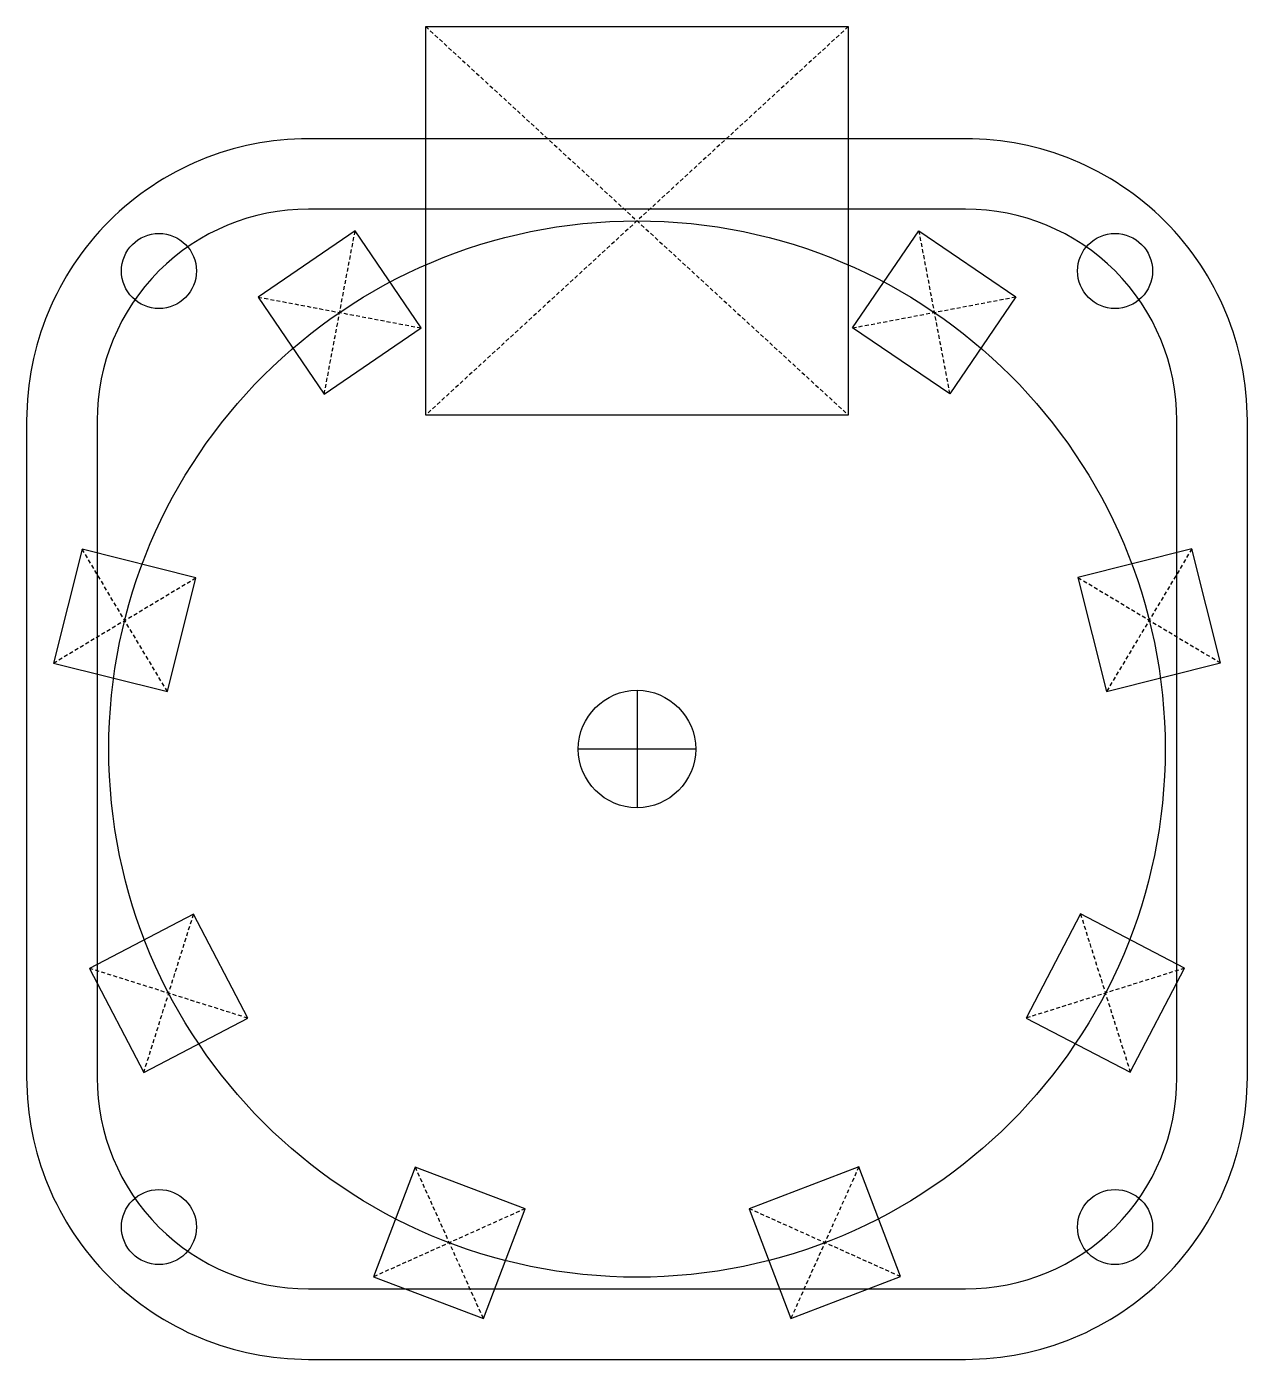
# Model space of a CAD drawing. Header units: millimetres. Extents: x -26 to 26, y -26 to 30.8.
import ezdxf

# ---------------------------------------------------------------- set-up
doc = ezdxf.new("R2010")
doc.units = ezdxf.units.MM
doc.linetypes.add('DASHED', pattern=[0.2067, 0.1654, -0.0413])

msp = doc.modelspace()

# ---------------------------------------------------------------- linework, layer by layer
at = {"color": 2, "linetype": 'DASHED', "lineweight": 25, "true_color": 0xffff00}
for p, q in [((-9, 30.773), (9, 14.227)), ((9, 30.773), (-9, 14.227)), ((-13.325, 15.122), (-12.008, 22.07)), ((12, 22.074), (13.32, 15.127)), ((-16.14, 19.255), (-9.193, 17.937)), ((9.186, 17.94), (16.133, 19.261)), ((23.635, 8.522), (20.006, 2.454)), ((-20.007, 2.447), (-23.638, 8.514)), ((-24.856, 3.664), (-18.789, 7.296)), ((18.786, 7.303), (24.855, 3.673)), ((-21.01, -13.778), (-18.889, -7.033)), ((18.891, -7.026), (21.015, -13.771)), ((-16.577, -11.466), (-23.322, -9.345)), ((23.325, -9.337), (16.581, -11.46)), ((-6.545, -24.257), (-9.443, -17.807)), ((9.449, -17.804), (6.554, -24.255)), ((-4.769, -19.583), (-11.219, -22.481)), ((11.227, -22.477), (4.776, -19.582))]:
    msp.add_line(p, q, dxfattribs=at)
for p, q in [((0, 2.5), (0, -2.5)), ((2.5, 0), (-2.5, 0))]:
    msp.add_line(p, q)
for points in [[(-9, 30.773), (9, 30.773), (9, 14.227), (-9, 14.227)], [(-9.193, 17.937), (-12.008, 22.07), (-16.14, 19.255), (-13.325, 15.122)], [(9.186, 17.94), (12, 22.074), (16.133, 19.261), (13.32, 15.127)], [(20.006, 2.454), (24.855, 3.673), (23.635, 8.522), (18.786, 7.303)], [(-18.789, 7.296), (-23.638, 8.514), (-24.856, 3.664), (-20.007, 2.447)], [(-18.889, -7.033), (-23.322, -9.345), (-21.01, -13.778), (-16.577, -11.466)], [(16.581, -11.46), (21.015, -13.771), (23.325, -9.337), (18.891, -7.026)], [(-9.443, -17.807), (-11.219, -22.481), (-6.545, -24.257), (-4.769, -19.583)], [(4.776, -19.582), (6.554, -24.255), (11.227, -22.477), (9.449, -17.804)]]:
    msp.add_lwpolyline(points, close=True)
for points in [[(-26, 14), (-26, -14, 0.414214), (-14, -26), (14, -26, 0.414214), (26, -14), (26, 14, 0.414214), (14, 26), (-14, 26, 0.414214)], [(-23, 14), (-23, -14, 0.414214), (-14, -23), (14, -23, 0.414214), (23, -14), (23, 14, 0.414214), (14, 23), (-14, 23, 0.414214)]]:
    msp.add_lwpolyline(points, format="xyb", close=True)
for centre, radius in [((0, 0), 22.5), ((-20.364, 20.364), 1.6), ((20.364, 20.364), 1.6), ((0, 0), 2.5), ((-20.364, -20.364), 1.6), ((20.364, -20.364), 1.6)]:
    msp.add_circle(centre, radius)

doc.saveas('drawing.dxf')
